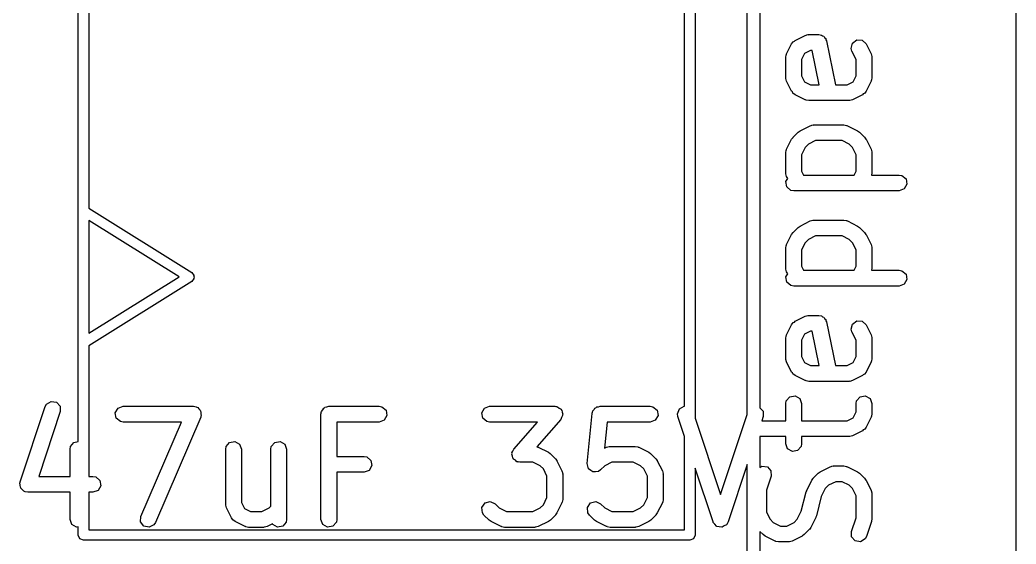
# Model space of a CAD drawing. Extents: x 97.5 to 143.9, y -109.8 to -49.
# Drawn here: x 99.52 to 108.97, y -87.49 to -82.51 of the extents above; entities that cross this region are included whole.
import ezdxf

# ---------------------------------------------------------------- set-up
doc = ezdxf.new("R2010")
doc.units = 0
doc.layers.add('BLACK', color=7, linetype='CONTINUOUS')

msp = doc.modelspace()

# ---------------------------------------------------------------- linework, layer by layer
at = {"layer": 'BLACK', "linetype": 'CONTINUOUS'}
for p, q in [((106.42, -86.2552), (106.42, -71.14)), ((108.97, -91.4), (108.97, -71.2)), ((100.075, -86.5135), (100.075, -75)), ((105.925, -75), (105.925, -86.2902)), ((100.175, -75.05), (100.175, -84.2973)), ((105.825, -86.1787), (105.825, -75.05)), ((106.54, -80.9893), (106.54, -86.1913)), ((106.875, -82.7043), (106.97, -82.6567)), ((106.97, -82.6567), (106.995, -82.6493)), ((106.995, -82.6493), (106.999, -82.6503)), ((106.999, -82.6503), (107.004, -82.6488)), ((107.004, -82.6488), (107.099, -82.6488)), ((107.099, -82.6488), (107.124, -82.6533)), ((107.124, -82.6533), (107.134, -82.6613)), ((107.134, -82.6613), (107.146, -82.6653)), ((107.146, -82.6653), (107.153, -82.6773)), ((106.794, -82.8331), (106.841, -82.7379)), ((106.841, -82.7379), (106.857, -82.717)), ((106.857, -82.717), (106.867, -82.7125)), ((106.867, -82.7125), (106.875, -82.7043)), ((107.153, -82.6773), (107.164, -82.6863)), ((107.164, -82.6863), (107.166, -82.6985)), ((107.166, -82.6985), (107.172, -82.7091)), ((107.172, -82.7091), (107.256, -83.125)), ((107.405, -82.78), (107.417, -82.7301)), ((107.417, -82.7301), (107.458, -82.6995)), ((107.458, -82.6995), (107.51, -82.7026)), ((107.51, -82.7026), (107.547, -82.7379)), ((107.547, -82.7379), (107.594, -82.8331)), ((106.786, -82.8667), (106.79, -82.841)), ((106.79, -82.841), (106.793, -82.8376)), ((106.793, -82.8376), (106.794, -82.8331)), ((106.964, -82.8273), (106.936, -82.8844)), ((107.021, -82.7988), (106.964, -82.8273)), ((107.037, -82.7988), (107.021, -82.7988)), ((107.103, -83.125), (107.037, -82.7988)), ((107.413, -82.805), (107.405, -82.78)), ((107.452, -82.8844), (107.413, -82.805)), ((107.594, -82.8331), (107.602, -82.8581)), ((107.602, -82.8581), (107.601, -82.8625)), ((107.601, -82.8625), (107.602, -82.8667)), ((106.786, -83.0571), (106.786, -82.8667)), ((106.936, -82.8844), (106.936, -83.0394)), ((107.452, -83.0394), (107.452, -82.8844)), ((107.602, -82.8667), (107.602, -83.0571)), ((106.936, -83.0394), (106.964, -83.0965)), ((107.424, -83.0965), (107.452, -83.0394)), ((106.787, -83.0614), (106.786, -83.0571)), ((106.786, -83.0657), (106.787, -83.0614)), ((106.794, -83.0907), (106.786, -83.0657)), ((106.841, -83.1859), (106.794, -83.0907)), ((106.964, -83.0965), (107.021, -83.125)), ((107.021, -83.125), (107.103, -83.125)), ((107.256, -83.125), (107.367, -83.125)), ((107.367, -83.125), (107.424, -83.0965)), ((107.594, -83.0907), (107.547, -83.1859)), ((107.595, -83.0862), (107.594, -83.0907)), ((107.598, -83.0828), (107.595, -83.0862)), ((107.602, -83.0571), (107.598, -83.0828)), ((106.849, -83.1936), (106.841, -83.1859)), ((106.854, -83.2039), (106.849, -83.1936)), ((106.875, -83.2195), (106.854, -83.2039)), ((106.97, -83.2671), (106.875, -83.2195)), ((107.513, -83.2195), (107.418, -83.2671)), ((107.521, -83.2113), (107.513, -83.2195)), ((107.531, -83.2068), (107.521, -83.2113)), ((107.547, -83.1859), (107.531, -83.2068)), ((106.974, -83.2676), (106.97, -83.2671)), ((106.978, -83.2705), (106.974, -83.2676)), ((107.004, -83.275), (106.978, -83.2705)), ((107.385, -83.275), (107.004, -83.275)), ((107.389, -83.2735), (107.385, -83.275)), ((107.393, -83.2745), (107.389, -83.2735)), ((107.418, -83.2671), (107.393, -83.2745)), ((106.922, -83.5615), (107.018, -83.5139)), ((107.018, -83.5139), (107.043, -83.5064)), ((107.043, -83.5064), (107.047, -83.5075)), ((107.047, -83.5075), (107.051, -83.506)), ((107.051, -83.506), (107.337, -83.506)), ((107.337, -83.506), (107.363, -83.5105)), ((107.363, -83.5105), (107.366, -83.5134)), ((107.366, -83.5134), (107.37, -83.5139)), ((107.37, -83.5139), (107.466, -83.5615)), ((106.855, -83.6232), (106.903, -83.5755)), ((106.903, -83.5755), (106.921, -83.5627)), ((106.921, -83.5627), (106.922, -83.5615)), ((107.466, -83.5615), (107.484, -83.5748)), ((107.484, -83.5748), (107.485, -83.5755)), ((107.485, -83.5755), (107.533, -83.6232)), ((106.794, -83.7379), (106.841, -83.6426)), ((106.841, -83.6426), (106.855, -83.6246)), ((106.855, -83.6246), (106.855, -83.6232)), ((107, -83.6902), (106.97, -83.7206)), ((107.069, -83.656), (107, -83.6902)), ((107.319, -83.656), (107.069, -83.656)), ((107.388, -83.6902), (107.319, -83.656)), ((107.418, -83.7206), (107.388, -83.6902)), ((107.533, -83.6232), (107.546, -83.6415)), ((107.546, -83.6415), (107.547, -83.6426)), ((107.547, -83.6426), (107.594, -83.7379)), ((106.786, -83.7714), (106.79, -83.7458)), ((106.786, -83.9619), (106.786, -83.7714)), ((106.79, -83.7458), (106.793, -83.7423)), ((106.793, -83.7423), (106.794, -83.7379)), ((106.97, -83.7206), (106.936, -83.7891)), ((106.936, -83.7891), (106.936, -83.9442)), ((107.452, -83.7891), (107.418, -83.7206)), ((107.452, -83.9442), (107.452, -83.7891)), ((107.594, -83.7379), (107.602, -83.7629)), ((107.602, -83.7629), (107.601, -83.7672)), ((107.601, -83.7672), (107.602, -83.7714)), ((107.602, -83.7714), (107.602, -83.9619)), ((106.787, -83.9661), (106.786, -83.9619)), ((106.786, -83.9705), (106.787, -83.9661)), ((106.794, -83.9954), (106.786, -83.9705)), ((106.804, -84.0152), (106.794, -83.9954)), ((106.936, -83.9442), (106.955, -83.9821)), ((106.955, -83.9821), (107.433, -83.9821)), ((107.433, -83.9821), (107.452, -83.9442)), ((107.602, -83.9619), (107.599, -83.9821)), ((107.599, -83.9821), (107.861, -83.9821)), ((107.861, -83.9821), (107.886, -83.9867)), ((107.886, -83.9867), (107.926, -84.0196)), ((106.787, -84.0441), (106.804, -84.0152)), ((106.796, -84.0946), (106.787, -84.0441)), ((107.935, -84.0702), (107.909, -84.1146)), ((107.926, -84.0196), (107.935, -84.0702)), ((106.835, -84.1276), (106.796, -84.0946)), ((106.861, -84.1321), (106.835, -84.1276)), ((107.861, -84.1321), (106.861, -84.1321)), ((107.909, -84.1146), (107.861, -84.1321)), ((100.175, -84.2973), (101.152, -84.9076)), ((101.031, -84.95), (100.175, -84.4152)), ((100.175, -84.4152), (100.175, -85.4848)), ((106.903, -84.4803), (106.921, -84.4674)), ((106.921, -84.4674), (106.922, -84.4663)), ((106.922, -84.4663), (107.018, -84.4186)), ((107.018, -84.4186), (107.043, -84.4112)), ((107.043, -84.4112), (107.047, -84.4122)), ((107.047, -84.4122), (107.051, -84.4107)), ((107.051, -84.4107), (107.337, -84.4107)), ((107.337, -84.4107), (107.363, -84.4152)), ((107.363, -84.4152), (107.366, -84.4181)), ((107.366, -84.4181), (107.37, -84.4186)), ((107.37, -84.4186), (107.466, -84.4663)), ((107.466, -84.4663), (107.484, -84.4796)), ((106.794, -84.6426), (106.841, -84.5474)), ((106.841, -84.5474), (106.855, -84.5294)), ((106.855, -84.5279), (106.903, -84.4803)), ((106.855, -84.5294), (106.855, -84.5279)), ((107.069, -84.5607), (107, -84.595)), ((107.319, -84.5607), (107.069, -84.5607)), ((107.388, -84.595), (107.319, -84.5607)), ((107.484, -84.4796), (107.485, -84.4803)), ((107.485, -84.4803), (107.533, -84.5279)), ((107.533, -84.5279), (107.546, -84.5463)), ((107.546, -84.5463), (107.547, -84.5474)), ((107.547, -84.5474), (107.594, -84.6426)), ((106.786, -84.6762), (106.79, -84.6505)), ((106.79, -84.6505), (106.793, -84.6471)), ((106.793, -84.6471), (106.794, -84.6426)), ((106.97, -84.6254), (106.936, -84.6939)), ((107, -84.595), (106.97, -84.6254)), ((107.418, -84.6254), (107.388, -84.595)), ((107.452, -84.6939), (107.418, -84.6254)), ((107.594, -84.6426), (107.602, -84.6676)), ((106.786, -84.8667), (106.786, -84.6762)), ((106.936, -84.6939), (106.936, -84.849)), ((107.452, -84.849), (107.452, -84.6939)), ((107.602, -84.6676), (107.601, -84.672)), ((107.601, -84.672), (107.602, -84.6762)), ((107.602, -84.6762), (107.602, -84.8667)), ((101.152, -84.9076), (101.158, -84.9169)), ((101.158, -84.9169), (101.167, -84.9235)), ((101.167, -84.9235), (101.169, -84.9319)), ((101.169, -84.9319), (101.174, -84.9388)), ((101.174, -84.9388), (101.172, -84.95)), ((106.787, -84.8709), (106.786, -84.8667)), ((106.786, -84.8752), (106.787, -84.8709)), ((106.794, -84.9002), (106.786, -84.8752)), ((106.787, -84.9489), (106.804, -84.92)), ((106.804, -84.92), (106.794, -84.9002)), ((106.936, -84.849), (106.955, -84.8869)), ((106.955, -84.8869), (107.433, -84.8869)), ((107.433, -84.8869), (107.452, -84.849)), ((107.602, -84.8667), (107.599, -84.8869)), ((107.599, -84.8869), (107.861, -84.8869)), ((107.861, -84.8869), (107.886, -84.8914)), ((107.886, -84.8914), (107.926, -84.9244)), ((107.926, -84.9244), (107.935, -84.9749)), ((100.175, -85.4848), (101.031, -84.95)), ((101.152, -84.9924), (100.175, -85.6027)), ((101.158, -84.9831), (101.152, -84.9924)), ((101.167, -84.9765), (101.158, -84.9831)), ((101.169, -84.9681), (101.167, -84.9765)), ((101.174, -84.9612), (101.169, -84.9681)), ((101.172, -84.95), (101.174, -84.9612)), ((106.796, -84.9994), (106.787, -84.9489)), ((106.835, -85.0324), (106.796, -84.9994)), ((106.861, -85.0369), (106.835, -85.0324)), ((107.861, -85.0369), (106.861, -85.0369)), ((107.909, -85.0194), (107.861, -85.0369)), ((107.935, -84.9749), (107.909, -85.0194)), ((106.97, -85.3234), (106.995, -85.316)), ((106.995, -85.316), (106.999, -85.317)), ((106.999, -85.317), (107.004, -85.3155)), ((107.004, -85.3155), (107.099, -85.3155)), ((107.099, -85.3155), (107.124, -85.32)), ((107.124, -85.32), (107.134, -85.328)), ((106.794, -85.4998), (106.841, -85.4046)), ((106.841, -85.4046), (106.857, -85.3836)), ((106.857, -85.3836), (106.867, -85.3792)), ((106.867, -85.3792), (106.875, -85.371)), ((106.875, -85.371), (106.97, -85.3234)), ((107.134, -85.328), (107.146, -85.3319)), ((107.146, -85.3319), (107.153, -85.3439)), ((107.153, -85.3439), (107.164, -85.353)), ((107.164, -85.353), (107.166, -85.3652)), ((107.166, -85.3652), (107.172, -85.3758)), ((107.172, -85.3758), (107.256, -85.7917)), ((107.405, -85.4467), (107.417, -85.3968)), ((107.417, -85.3968), (107.458, -85.3662)), ((107.458, -85.3662), (107.51, -85.3693)), ((107.51, -85.3693), (107.547, -85.4046)), ((107.547, -85.4046), (107.594, -85.4998)), ((106.786, -85.5333), (106.79, -85.5077)), ((106.79, -85.5077), (106.793, -85.5042)), ((106.793, -85.5042), (106.794, -85.4998)), ((106.964, -85.494), (106.936, -85.551)), ((107.021, -85.4655), (106.964, -85.494)), ((107.037, -85.4655), (107.021, -85.4655)), ((107.103, -85.7917), (107.037, -85.4655)), ((107.413, -85.4716), (107.405, -85.4467)), ((107.452, -85.551), (107.413, -85.4716)), ((107.594, -85.4998), (107.602, -85.5248)), ((100.175, -85.6027), (100.175, -86.844)), ((106.786, -85.7238), (106.786, -85.5333)), ((106.936, -85.551), (106.936, -85.7061)), ((107.452, -85.7061), (107.452, -85.551)), ((107.602, -85.5248), (107.601, -85.5291)), ((107.601, -85.5291), (107.602, -85.5333)), ((107.602, -85.5333), (107.602, -85.7238)), ((106.787, -85.728), (106.786, -85.7238)), ((106.786, -85.7324), (106.787, -85.728)), ((106.794, -85.7574), (106.786, -85.7324)), ((106.841, -85.8526), (106.794, -85.7574)), ((106.936, -85.7061), (106.964, -85.7631)), ((106.964, -85.7631), (107.021, -85.7917)), ((107.021, -85.7917), (107.103, -85.7917)), ((107.256, -85.7917), (107.367, -85.7917)), ((107.367, -85.7917), (107.424, -85.7631)), ((107.424, -85.7631), (107.452, -85.7061)), ((107.594, -85.7574), (107.547, -85.8526)), ((107.595, -85.7529), (107.594, -85.7574)), ((107.598, -85.7495), (107.595, -85.7529)), ((107.602, -85.7238), (107.598, -85.7495)), ((106.849, -85.8603), (106.841, -85.8526)), ((106.854, -85.8706), (106.849, -85.8603)), ((106.875, -85.8861), (106.854, -85.8706)), ((106.97, -85.9337), (106.875, -85.8861)), ((107.513, -85.8861), (107.418, -85.9337)), ((107.521, -85.878), (107.513, -85.8861)), ((107.531, -85.8735), (107.521, -85.878)), ((107.547, -85.8526), (107.531, -85.8735)), ((106.974, -85.9343), (106.97, -85.9337)), ((106.978, -85.9371), (106.974, -85.9343)), ((107.004, -85.9417), (106.978, -85.9371)), ((107.385, -85.9417), (107.004, -85.9417)), ((107.389, -85.9401), (107.385, -85.9417)), ((107.393, -85.9412), (107.389, -85.9401)), ((107.418, -85.9337), (107.393, -85.9412)), ((99.7622, -86.181), (99.7746, -86.1581)), ((99.7746, -86.1581), (99.8183, -86.1313)), ((99.8183, -86.1313), (99.869, -86.1388)), ((99.869, -86.1388), (99.9031, -86.1772)), ((106.786, -86.1524), (106.79, -86.1267)), ((106.786, -86.3155), (106.786, -86.1524)), ((106.79, -86.1267), (106.823, -86.0874)), ((106.823, -86.0874), (106.874, -86.0785)), ((106.874, -86.0785), (106.918, -86.1042)), ((106.918, -86.1042), (106.936, -86.1524)), ((106.936, -86.1524), (106.936, -86.3155)), ((107.452, -86.1524), (107.457, -86.1267)), ((107.452, -86.2299), (107.452, -86.1524)), ((107.457, -86.1267), (107.49, -86.0874)), ((107.49, -86.0874), (107.54, -86.0785)), ((107.54, -86.0785), (107.585, -86.1042)), ((107.585, -86.1042), (107.602, -86.1524)), ((107.602, -86.1524), (107.602, -86.2476)), ((99.5241, -86.8953), (99.7622, -86.181)), ((99.9045, -86.2285), (99.6993, -86.844)), ((99.9031, -86.1772), (99.9045, -86.2285)), ((100.426, -86.2394), (100.452, -86.1949)), ((100.435, -86.2899), (100.426, -86.2394)), ((100.452, -86.1949), (100.5, -86.1774)), ((100.5, -86.1774), (101.167, -86.1774)), ((101.167, -86.1774), (101.192, -86.1819)), ((101.192, -86.1819), (101.199, -86.1876)), ((101.199, -86.1876), (101.208, -86.1896)), ((101.208, -86.1896), (101.218, -86.2036)), ((101.218, -86.2036), (101.232, -86.2149)), ((101.232, -86.2149), (101.233, -86.2236)), ((101.233, -86.2236), (101.238, -86.2307)), ((101.241, -86.2654), (101.236, -86.2731)), ((101.238, -86.2307), (101.237, -86.2482)), ((101.237, -86.2482), (101.241, -86.2654)), ((102.377, -86.2524), (102.379, -86.2426)), ((102.377, -87.2524), (102.377, -86.2524)), ((102.379, -86.2394), (102.38, -86.2365)), ((102.379, -86.2426), (102.379, -86.2394)), ((102.38, -86.2365), (102.382, -86.2267)), ((102.382, -86.2267), (102.394, -86.2118)), ((102.394, -86.2118), (102.404, -86.1949)), ((102.404, -86.1949), (102.411, -86.1926)), ((102.411, -86.1926), (102.415, -86.1874)), ((102.415, -86.1874), (102.434, -86.184)), ((102.434, -86.184), (102.452, -86.1774)), ((102.452, -86.1774), (102.929, -86.1774)), ((102.929, -86.1774), (102.954, -86.1819)), ((102.954, -86.1819), (102.994, -86.2149)), ((103.002, -86.2654), (102.977, -86.3098)), ((102.994, -86.2149), (103.002, -86.2654)), ((103.902, -86.2394), (103.928, -86.1949)), ((103.911, -86.2899), (103.902, -86.2394)), ((103.928, -86.1949), (103.976, -86.1774)), ((103.976, -86.1774), (104.595, -86.1774)), ((104.595, -86.1774), (104.606, -86.1793)), ((104.606, -86.1793), (104.61, -86.1788)), ((104.61, -86.1788), (104.612, -86.1804)), ((104.612, -86.1804), (104.621, -86.1819)), ((104.621, -86.1819), (104.636, -86.1949)), ((104.636, -86.1949), (104.654, -86.2054)), ((104.654, -86.2054), (104.656, -86.211)), ((104.656, -86.211), (104.66, -86.2149)), ((104.669, -86.2654), (104.659, -86.2829)), ((104.66, -86.2149), (104.664, -86.2348)), ((104.664, -86.2348), (104.67, -86.2539)), ((104.67, -86.2539), (104.668, -86.2595)), ((104.668, -86.2595), (104.669, -86.2654)), ((104.902, -86.7211), (104.949, -86.2449)), ((104.949, -86.2449), (104.95, -86.2411)), ((104.95, -86.2394), (104.952, -86.2367)), ((104.95, -86.2411), (104.95, -86.2394)), ((104.952, -86.2367), (104.956, -86.2198)), ((104.956, -86.2198), (104.968, -86.2087)), ((104.968, -86.2087), (104.976, -86.1949)), ((104.976, -86.1949), (104.985, -86.1913)), ((104.985, -86.1913), (104.993, -86.184)), ((104.993, -86.184), (105.009, -86.1828)), ((105.009, -86.1828), (105.024, -86.1774)), ((105.024, -86.1774), (105.5, -86.1774)), ((105.5, -86.1774), (105.526, -86.1819)), ((105.526, -86.1819), (105.565, -86.2149)), ((105.574, -86.2654), (105.548, -86.3098)), ((105.565, -86.2149), (105.574, -86.2654)), ((105.758, -86.2503), (105.777, -86.2026)), ((105.762, -86.2761), (105.758, -86.2503)), ((105.777, -86.2026), (105.822, -86.1782)), ((105.822, -86.1782), (105.825, -86.1787)), ((106.167, -87.0152), (106.42, -86.2552)), ((106.54, -86.1913), (106.57, -86.2248)), ((106.57, -86.2248), (106.571, -86.2761)), ((107.424, -86.287), (107.452, -86.2299)), ((107.602, -86.2476), (107.598, -86.2733)), ((100.474, -86.3229), (100.435, -86.2899)), ((100.5, -86.3274), (100.474, -86.3229)), ((101.053, -86.3274), (100.5, -86.3274)), ((100.669, -87.2228), (101.053, -86.3274)), ((101.236, -86.2819), (100.807, -87.2819)), ((101.236, -86.2731), (101.236, -86.2819)), ((102.929, -86.3274), (102.527, -86.3274)), ((102.527, -86.3274), (102.527, -86.6536)), ((102.977, -86.3098), (102.929, -86.3274)), ((103.951, -86.3229), (103.911, -86.2899)), ((103.976, -86.3274), (103.951, -86.3229)), ((104.43, -86.3274), (103.976, -86.3274)), ((104.205, -86.5839), (104.43, -86.3274)), ((104.652, -86.3018), (104.424, -86.5618)), ((104.659, -86.2829), (104.652, -86.3018)), ((105.092, -86.3274), (105.067, -86.5756)), ((105.5, -86.3274), (105.092, -86.3274)), ((105.548, -86.3098), (105.5, -86.3274)), ((105.825, -86.4646), (105.762, -86.2761)), ((105.925, -86.2902), (106.167, -87.0152)), ((106.571, -86.2761), (106.558, -86.3155)), ((106.558, -86.3155), (106.786, -86.3155)), ((106.936, -86.3155), (107.367, -86.3155)), ((107.367, -86.3155), (107.424, -86.287)), ((107.594, -86.2812), (107.547, -86.3764)), ((107.595, -86.2767), (107.594, -86.2812)), ((107.598, -86.2733), (107.595, -86.2767)), ((107.513, -86.4099), (107.418, -86.4576)), ((107.521, -86.4018), (107.513, -86.4099)), ((107.531, -86.3973), (107.521, -86.4018)), ((107.547, -86.3764), (107.531, -86.3973)), ((100.001, -86.5601), (100.034, -86.5208)), ((100.034, -86.5208), (100.075, -86.5135)), ((101.477, -86.5601), (101.51, -86.5208)), ((101.51, -86.5208), (101.561, -86.5119)), ((101.561, -86.5119), (101.605, -86.5375)), ((101.605, -86.5375), (101.623, -86.5857)), ((101.906, -86.5601), (101.939, -86.5208)), ((101.939, -86.5208), (101.989, -86.5119)), ((101.989, -86.5119), (102.034, -86.5375)), ((102.034, -86.5375), (102.051, -86.5857)), ((105.825, -87.35), (105.825, -86.4646)), ((106.786, -86.4655), (106.54, -86.4655)), ((106.54, -86.4655), (106.54, -86.7578)), ((106.786, -86.5333), (106.786, -86.4655)), ((106.803, -86.5815), (106.786, -86.5333)), ((106.936, -86.5333), (106.931, -86.559)), ((107.385, -86.4655), (106.936, -86.4655)), ((106.936, -86.4655), (106.936, -86.5333)), ((107.389, -86.4639), (107.385, -86.4655)), ((107.393, -86.465), (107.389, -86.4639)), ((107.418, -86.4576), (107.393, -86.465)), ((99.9964, -86.5857), (100.001, -86.5601)), ((99.9964, -86.844), (99.9964, -86.5857)), ((101.473, -86.5857), (101.477, -86.5601)), ((101.473, -87.1095), (101.473, -86.5857)), ((101.623, -86.5857), (101.623, -87.0918)), ((101.901, -86.5857), (101.906, -86.5601)), ((101.901, -87.1261), (101.901, -86.5857)), ((102.051, -86.5857), (102.051, -87.2524)), ((104.187, -86.6318), (104.189, -86.6262)), ((104.193, -86.6509), (104.187, -86.6318)), ((104.188, -86.6203), (104.198, -86.6028)), ((104.189, -86.6262), (104.188, -86.6203)), ((104.198, -86.6028), (104.205, -86.5839)), ((104.424, -86.5618), (104.43, -86.5629)), ((104.43, -86.5629), (104.434, -86.5657)), ((104.434, -86.5657), (104.438, -86.5663)), ((104.438, -86.5663), (104.534, -86.6139)), ((104.534, -86.6139), (104.552, -86.6272)), ((104.552, -86.6272), (104.553, -86.6279)), ((104.553, -86.6279), (104.601, -86.6755)), ((105.067, -86.5756), (105.086, -86.5663)), ((105.086, -86.5663), (105.11, -86.5588)), ((105.11, -86.5588), (105.115, -86.5599)), ((105.115, -86.5599), (105.119, -86.5583)), ((105.119, -86.5583), (105.357, -86.5583)), ((105.357, -86.5583), (105.383, -86.5629)), ((105.383, -86.5629), (105.386, -86.5657)), ((105.386, -86.5657), (105.391, -86.5663)), ((105.391, -86.5663), (105.486, -86.6139)), ((105.486, -86.6139), (105.504, -86.6272)), ((105.504, -86.6272), (105.505, -86.6279)), ((105.505, -86.6279), (105.553, -86.6755)), ((106.848, -86.6072), (106.803, -86.5815)), ((106.898, -86.5983), (106.848, -86.6072)), ((106.931, -86.559), (106.898, -86.5983)), ((102.527, -86.6536), (102.786, -86.6536)), ((102.786, -86.6536), (102.811, -86.6581)), ((102.811, -86.6581), (102.851, -86.6911)), ((102.851, -86.6911), (102.86, -86.7416)), ((104.197, -86.6708), (104.193, -86.6509)), ((104.202, -86.6747), (104.197, -86.6708)), ((104.203, -86.6803), (104.202, -86.6747)), ((104.221, -86.6908), (104.203, -86.6803)), ((104.236, -86.7038), (104.221, -86.6908)), ((104.245, -86.7053), (104.236, -86.7038)), ((104.247, -86.7069), (104.245, -86.7053)), ((104.251, -86.7064), (104.247, -86.7069)), ((104.262, -86.7083), (104.251, -86.7064)), ((104.387, -86.7083), (104.262, -86.7083)), ((104.456, -86.7426), (104.387, -86.7083)), ((104.601, -86.6755), (104.614, -86.6939)), ((104.614, -86.6939), (104.615, -86.695)), ((104.615, -86.695), (104.662, -86.7903)), ((104.901, -86.722), (104.902, -86.7216)), ((104.908, -86.7464), (104.901, -86.722)), ((104.902, -86.7216), (104.902, -86.7211)), ((105.137, -86.7083), (105.068, -86.7426)), ((105.339, -86.7083), (105.137, -86.7083)), ((105.408, -86.7426), (105.339, -86.7083)), ((105.553, -86.6755), (105.566, -86.6939)), ((105.566, -86.6939), (105.567, -86.695)), ((105.567, -86.695), (105.615, -86.7903)), ((106.42, -86.7295), (106.238, -87.2761)), ((106.42, -91.46), (106.42, -86.7295)), ((102.786, -86.8036), (102.527, -86.8036)), ((102.527, -86.8036), (102.527, -87.2524)), ((102.834, -86.786), (102.786, -86.8036)), ((102.86, -86.7416), (102.834, -86.786)), ((104.486, -86.773), (104.456, -86.7426)), ((104.52, -86.8415), (104.486, -86.773)), ((104.662, -86.7903), (104.67, -86.8152)), ((104.67, -86.8152), (104.669, -86.8196)), ((104.669, -86.8196), (104.67, -86.8238)), ((104.67, -86.8238), (104.67, -87.0619)), ((104.914, -86.7708), (104.908, -86.7464)), ((104.915, -86.7711), (104.914, -86.7708)), ((104.915, -86.7716), (104.915, -86.7711)), ((104.935, -86.786), (104.915, -86.7716)), ((104.956, -86.8008), (104.935, -86.786)), ((104.957, -86.801), (104.956, -86.8007)), ((104.956, -86.8007), (104.956, -86.8008)), ((104.982, -86.7988), (104.957, -86.801)), ((105.007, -86.7969), (104.982, -86.7988)), ((105.008, -86.7965), (105.007, -86.7966)), ((105.007, -86.7966), (105.007, -86.7969)), ((105.029, -86.7816), (105.008, -86.7965)), ((105.068, -86.7426), (105.029, -86.7816)), ((105.438, -86.773), (105.408, -86.7426)), ((105.473, -86.8415), (105.438, -86.773)), ((105.615, -86.7903), (105.622, -86.8152)), ((105.622, -86.8152), (105.621, -86.8196)), ((105.621, -86.8196), (105.623, -86.8238)), ((105.623, -86.8238), (105.623, -87.0619)), ((106.096, -87.2761), (105.925, -86.7646)), ((105.925, -86.7646), (105.925, -87.4)), ((106.54, -86.7578), (106.56, -86.7456)), ((106.56, -86.7456), (106.611, -86.7531)), ((106.611, -86.7531), (106.645, -86.7915)), ((106.645, -86.7915), (106.646, -86.8428)), ((107.046, -86.8613), (107.093, -86.8136)), ((107.093, -86.8136), (107.112, -86.8008)), ((107.112, -86.8008), (107.113, -86.7996)), ((107.113, -86.7996), (107.208, -86.752)), ((107.208, -86.752), (107.233, -86.7445)), ((107.233, -86.7445), (107.237, -86.7456)), ((107.237, -86.7456), (107.242, -86.744)), ((107.242, -86.744), (107.337, -86.744)), ((107.337, -86.744), (107.363, -86.7486)), ((107.363, -86.7486), (107.366, -86.7515)), ((107.366, -86.7515), (107.37, -86.752)), ((107.37, -86.752), (107.466, -86.7996)), ((107.466, -86.7996), (107.484, -86.8129)), ((107.484, -86.8129), (107.485, -86.8136)), ((107.485, -86.8136), (107.533, -86.8613)), ((99.5214, -86.906), (99.5242, -86.9011)), ((99.5249, -86.9262), (99.5214, -86.906)), ((99.5242, -86.9011), (99.5241, -86.8953)), ((99.5255, -86.9466), (99.5249, -86.9262)), ((99.6993, -86.844), (99.9964, -86.844)), ((100.175, -86.844), (100.214, -86.844)), ((100.214, -86.844), (100.24, -86.8486)), ((100.24, -86.8486), (100.279, -86.8815)), ((100.279, -86.8815), (100.288, -86.9321)), ((104.52, -87.0442), (104.52, -86.8415)), ((105.473, -87.0442), (105.473, -86.8415)), ((106.646, -86.8428), (106.602, -86.9741)), ((106.984, -86.976), (107.032, -86.8807)), ((107.032, -86.8807), (107.045, -86.8627)), ((107.045, -86.8627), (107.046, -86.8613)), ((107.259, -86.894), (107.191, -86.9283)), ((107.319, -86.894), (107.259, -86.894)), ((107.388, -86.9283), (107.319, -86.894)), ((107.533, -86.8613), (107.546, -86.8796)), ((107.546, -86.8796), (107.547, -86.8807)), ((107.547, -86.8807), (107.594, -86.976)), ((99.5293, -86.9509), (99.5255, -86.9466)), ((99.5303, -86.9565), (99.5293, -86.9509)), ((99.546, -86.9697), (99.5303, -86.9565)), ((99.5595, -86.985), (99.546, -86.9697)), ((99.5652, -86.9858), (99.5595, -86.985)), ((99.5696, -86.9895), (99.5652, -86.9858)), ((99.5952, -86.994), (99.5696, -86.9895)), ((99.9964, -86.994), (99.5952, -86.994)), ((99.9964, -87.2524), (99.9964, -86.994)), ((100.214, -86.994), (100.175, -86.994)), ((100.175, -86.994), (100.175, -87.35)), ((100.262, -86.9765), (100.214, -86.994)), ((100.288, -86.9321), (100.262, -86.9765)), ((106.602, -86.9741), (106.602, -87.1823)), ((106.933, -87.1738), (106.978, -86.9913)), ((106.978, -86.9913), (106.984, -86.9795)), ((106.984, -86.9795), (106.984, -86.976)), ((107.16, -86.9587), (107.122, -87.0357)), ((107.191, -86.9283), (107.16, -86.9587)), ((107.418, -86.9587), (107.388, -86.9283)), ((107.452, -87.0272), (107.418, -86.9587)), ((107.594, -86.976), (107.602, -87.0009)), ((107.602, -87.0009), (107.601, -87.0053)), ((107.601, -87.0053), (107.602, -87.0095)), ((107.602, -87.0095), (107.602, -87.2476)), ((101.474, -87.1137), (101.473, -87.1095)), ((101.473, -87.1181), (101.474, -87.1137)), ((101.623, -87.0918), (101.651, -87.1489)), ((103.904, -87.1377), (103.933, -87.0957)), ((103.933, -87.0957), (103.983, -87.0824)), ((103.983, -87.0824), (104.029, -87.1041)), ((104.029, -87.1041), (104.068, -87.1431)), ((104.456, -87.1431), (104.486, -87.1127)), ((104.486, -87.1127), (104.52, -87.0442)), ((104.662, -87.0954), (104.615, -87.1907)), ((104.663, -87.091), (104.662, -87.0954)), ((104.666, -87.0876), (104.663, -87.091)), ((104.67, -87.0619), (104.666, -87.0876)), ((104.904, -87.1377), (104.933, -87.0957)), ((104.933, -87.0957), (104.983, -87.0824)), ((104.983, -87.0824), (105.029, -87.1041)), ((105.029, -87.1041), (105.068, -87.1431)), ((105.408, -87.1431), (105.438, -87.1127)), ((105.438, -87.1127), (105.473, -87.0442)), ((105.615, -87.0954), (105.567, -87.1907)), ((105.618, -87.0876), (105.615, -87.091)), ((105.615, -87.091), (105.615, -87.0954)), ((105.623, -87.0619), (105.618, -87.0876)), ((107.122, -87.0357), (107.076, -87.2182)), ((107.452, -87.2354), (107.452, -87.0272)), ((101.481, -87.1431), (101.473, -87.1181)), ((101.528, -87.2383), (101.481, -87.1431)), ((101.651, -87.1489), (101.708, -87.1774)), ((101.708, -87.1774), (101.816, -87.1774)), ((101.816, -87.1774), (101.884, -87.1431)), ((101.884, -87.1431), (101.901, -87.1261)), ((103.908, -87.1888), (103.904, -87.1377)), ((103.923, -87.2102), (103.908, -87.1888)), ((103.971, -87.2578), (103.923, -87.2102)), ((104.068, -87.1431), (104.137, -87.1774)), ((104.137, -87.1774), (104.387, -87.1774)), ((104.387, -87.1774), (104.456, -87.1431)), ((104.601, -87.2102), (104.553, -87.2578)), ((104.615, -87.1907), (104.601, -87.2087)), ((104.601, -87.2087), (104.601, -87.2102)), ((104.908, -87.1888), (104.904, -87.1377)), ((104.923, -87.2102), (104.908, -87.1888)), ((104.971, -87.2578), (104.923, -87.2102)), ((105.068, -87.1431), (105.137, -87.1774)), ((105.137, -87.1774), (105.339, -87.1774)), ((105.339, -87.1774), (105.408, -87.1431)), ((105.553, -87.2102), (105.505, -87.2578)), ((105.554, -87.2087), (105.553, -87.2102)), ((105.567, -87.1907), (105.554, -87.2087)), ((106.602, -87.1823), (106.637, -87.2508)), ((106.894, -87.2508), (106.933, -87.1738)), ((100.014, -87.3006), (99.9964, -87.2524)), ((100.058, -87.3262), (100.014, -87.3006)), ((100.666, -87.2741), (100.669, -87.2228)), ((100.697, -87.3151), (100.666, -87.2741)), ((100.793, -87.3037), (100.747, -87.3269)), ((100.807, -87.2819), (100.793, -87.3037)), ((101.536, -87.246), (101.528, -87.2383)), ((101.541, -87.2563), (101.536, -87.246)), ((101.562, -87.2718), (101.541, -87.2563)), ((101.657, -87.3195), (101.562, -87.2718)), ((101.917, -87.2946), (101.867, -87.3195)), ((101.919, -87.3006), (101.917, -87.2946)), ((101.963, -87.3262), (101.919, -87.3006)), ((102.047, -87.278), (102.014, -87.3173)), ((102.051, -87.2524), (102.047, -87.278)), ((102.395, -87.3006), (102.377, -87.2524)), ((102.439, -87.3262), (102.395, -87.3006)), ((102.523, -87.278), (102.49, -87.3173)), ((102.527, -87.2524), (102.523, -87.278)), ((103.972, -87.2585), (103.971, -87.2578)), ((103.99, -87.2718), (103.972, -87.2585)), ((104.086, -87.3195), (103.99, -87.2718)), ((104.534, -87.2718), (104.438, -87.3195)), ((104.535, -87.2707), (104.534, -87.2718)), ((104.553, -87.2578), (104.535, -87.2707)), ((104.972, -87.2585), (104.971, -87.2578)), ((104.99, -87.2718), (104.972, -87.2585)), ((105.086, -87.3195), (104.99, -87.2718)), ((105.486, -87.2718), (105.391, -87.3195)), ((105.487, -87.2707), (105.486, -87.2718)), ((105.505, -87.2578), (105.487, -87.2707)), ((106.097, -87.2778), (106.096, -87.2761)), ((106.097, -87.2799), (106.097, -87.2778)), ((106.113, -87.2977), (106.097, -87.2799)), ((106.127, -87.3163), (106.113, -87.2977)), ((106.223, -87.3021), (106.202, -87.3134)), ((106.224, -87.3001), (106.223, -87.3021)), ((106.225, -87.299), (106.224, -87.3001)), ((106.238, -87.2761), (106.225, -87.299)), ((106.637, -87.2508), (106.667, -87.2812)), ((106.667, -87.2812), (106.736, -87.3155)), ((106.795, -87.3155), (106.864, -87.2812)), ((106.864, -87.2812), (106.894, -87.2508)), ((107.071, -87.2335), (107.023, -87.3288)), ((107.076, -87.2182), (107.071, -87.23)), ((107.071, -87.23), (107.071, -87.2335)), ((107.409, -87.3668), (107.452, -87.2354)), ((107.599, -87.2713), (107.551, -87.4142)), ((107.602, -87.2476), (107.598, -87.2697)), ((107.598, -87.2697), (107.599, -87.2713)), ((100.075, -87.3233), (100.058, -87.3262)), ((100.075, -87.4), (100.075, -87.3233)), ((100.175, -87.35), (105.825, -87.35)), ((100.747, -87.3269), (100.697, -87.3151)), ((101.661, -87.32), (101.657, -87.3195)), ((101.665, -87.3229), (101.661, -87.32)), ((101.69, -87.3274), (101.665, -87.3229)), ((101.833, -87.3274), (101.69, -87.3274)), ((101.838, -87.3258), (101.833, -87.3274)), ((101.842, -87.3269), (101.838, -87.3258)), ((101.867, -87.3195), (101.842, -87.3269)), ((102.014, -87.3173), (101.963, -87.3262)), ((102.49, -87.3173), (102.439, -87.3262)), ((104.09, -87.32), (104.086, -87.3195)), ((104.093, -87.3229), (104.09, -87.32)), ((104.119, -87.3274), (104.093, -87.3229)), ((104.405, -87.3274), (104.119, -87.3274)), ((104.409, -87.3258), (104.405, -87.3274)), ((104.413, -87.3269), (104.409, -87.3258)), ((104.438, -87.3195), (104.413, -87.3269)), ((105.09, -87.32), (105.086, -87.3195)), ((105.093, -87.3229), (105.09, -87.32)), ((105.119, -87.3274), (105.093, -87.3229)), ((105.357, -87.3274), (105.119, -87.3274)), ((105.361, -87.3258), (105.357, -87.3274)), ((105.366, -87.3269), (105.361, -87.3258)), ((105.391, -87.3195), (105.366, -87.3269)), ((106.13, -87.3167), (106.127, -87.3163)), ((106.131, -87.3183), (106.13, -87.3167)), ((106.154, -87.3218), (106.131, -87.3183)), ((106.178, -87.3266), (106.154, -87.3218)), ((106.18, -87.3255), (106.178, -87.3266)), ((106.182, -87.3259), (106.18, -87.3255)), ((106.202, -87.3134), (106.182, -87.3259)), ((106.57, -87.3959), (106.54, -87.3663)), ((106.54, -87.3663), (106.54, -90.0774)), ((106.571, -87.3966), (106.57, -87.3959)), ((106.589, -87.4099), (106.571, -87.3966)), ((106.736, -87.3155), (106.795, -87.3155)), ((106.961, -87.3959), (106.943, -87.4088)), ((107.009, -87.3483), (106.961, -87.3959)), ((107.01, -87.3468), (107.009, -87.3483)), ((107.023, -87.3288), (107.01, -87.3468)), ((107.41, -87.418), (107.409, -87.3668)), ((100.09, -87.4354), (100.075, -87.4)), ((100.125, -87.45), (100.09, -87.4354)), ((105.875, -87.45), (100.125, -87.45)), ((105.91, -87.4354), (105.875, -87.45)), ((105.925, -87.4), (105.91, -87.4354)), ((106.684, -87.4576), (106.589, -87.4099)), ((106.689, -87.4581), (106.684, -87.4576)), ((106.692, -87.461), (106.689, -87.4581)), ((106.718, -87.4655), (106.692, -87.461)), ((106.813, -87.4655), (106.718, -87.4655)), ((106.817, -87.4639), (106.813, -87.4655)), ((106.822, -87.465), (106.817, -87.4639)), ((106.847, -87.4576), (106.822, -87.465)), ((106.942, -87.4099), (106.847, -87.4576)), ((106.943, -87.4088), (106.942, -87.4099)), ((107.444, -87.4564), (107.41, -87.418)), ((107.495, -87.464), (107.444, -87.4564)), ((107.539, -87.4371), (107.495, -87.464)), ((107.551, -87.4142), (107.539, -87.4371))]:
    msp.add_line(p, q, dxfattribs=at)

doc.saveas('drawing.dxf')
